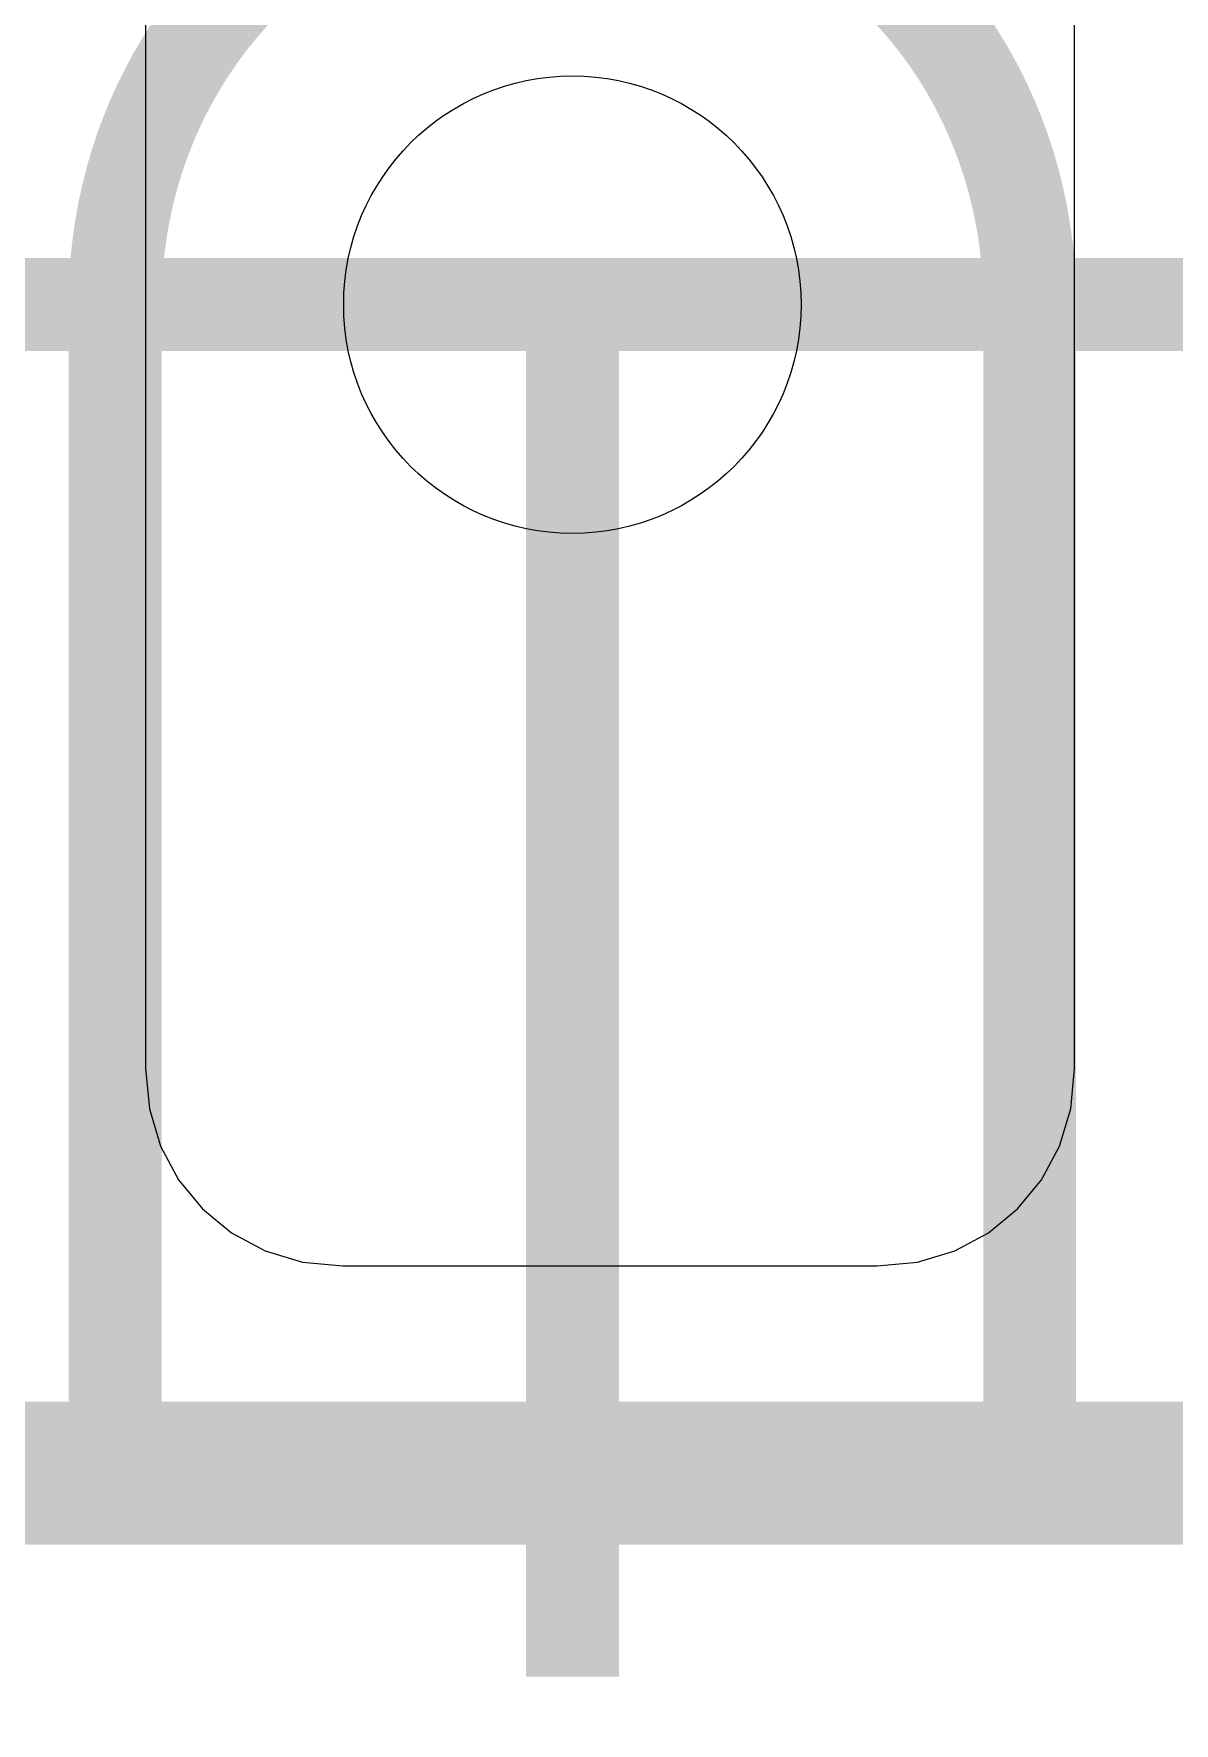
# Model space of a CAD drawing. Header units: inches. Extents: x 15 to 148, y 10 to 111.
# Drawn here: x 139.6217 to 139.8426, y 97.5885 to 97.9157 of the extents above; entities that cross this region are included whole.
import ezdxf

# ---------------------------------------------------------------- set-up
doc = ezdxf.new("R2010")
doc.units = ezdxf.units.IN
doc.header["$MEASUREMENT"] = 0
doc.layers.add('BLK_12AWG', color=7, linetype='Continuous')

# ---------------------------------------------------------------- blocks, each defined once
blk = doc.blocks.new('CEGHSD')
blk.add_lwpolyline([(135.3216, 99.712), (135.3216, 99.586), (135.32194, 99.58253), (135.32291, 99.57931), (135.32445, 99.57642), (135.32651, 99.57392), (135.32902, 99.57186), (135.33191, 99.57031), (135.33512, 99.56934), (135.3386, 99.569), (135.3386, 99.569), (135.3846, 99.569), (135.38807, 99.56934), (135.39129, 99.57031), (135.39418, 99.57186), (135.39668, 99.57392), (135.39874, 99.57642), (135.40029, 99.57931), (135.40126, 99.58253), (135.4016, 99.586), (135.4016, 99.712)])
at = {"const_width": 0.008}
for points in [[(135.31899, 99.65175), (135.31899, 99.65188), (135.31899, 99.65201), (135.31899, 99.65214), (135.31899, 99.65227), (135.319, 99.6524), (135.319, 99.65253), (135.319, 99.65265), (135.319, 99.65278), (135.31901, 99.65291), (135.31901, 99.65304), (135.31901, 99.65317), (135.31902, 99.6533), (135.31902, 99.65343), (135.31903, 99.65355), (135.31904, 99.65368), (135.31904, 99.65381), (135.31905, 99.65394), (135.31905, 99.65407), (135.31906, 99.65419), (135.31907, 99.65432), (135.31908, 99.65445), (135.31909, 99.65458), (135.31909, 99.6547), (135.3191, 99.65483), (135.31911, 99.65496), (135.31912, 99.65508), (135.31913, 99.65521), (135.31914, 99.65534), (135.31915, 99.65546), (135.31917, 99.65559), (135.31918, 99.65571), (135.31919, 99.65584), (135.3192, 99.65597), (135.31922, 99.65609), (135.31923, 99.65622), (135.31924, 99.65634), (135.31926, 99.65647), (135.31927, 99.65659), (135.31929, 99.65672), (135.3193, 99.65684), (135.31932, 99.65697), (135.31932, 99.65703), (135.31933, 99.65709), (135.31935, 99.65722), (135.31937, 99.65734), (135.31938, 99.65747), (135.3194, 99.65759), (135.31942, 99.65771), (135.31944, 99.65784), (135.31945, 99.65796), (135.31947, 99.65809), (135.31949, 99.65821), (135.31951, 99.65833), (135.31955, 99.65858), (135.31957, 99.6587), (135.31959, 99.65882), (135.31961, 99.65895), (135.31963, 99.65901), (135.31964, 99.65907), (135.31966, 99.65919), (135.31968, 99.65931), (135.31973, 99.65956), (135.31975, 99.65968), (135.31977, 99.6598), (135.3198, 99.65992), (135.31982, 99.66004), (135.31985, 99.66016), (135.31987, 99.66028), (135.3199, 99.6604), (135.31993, 99.66052), (135.31995, 99.66065), (135.31998, 99.66077), (135.32001, 99.66089), (135.32003, 99.66101), (135.32006, 99.66113), (135.32009, 99.66125), (135.32012, 99.66136), (135.32015, 99.66148), (135.32018, 99.6616), (135.32021, 99.66172), (135.32024, 99.66184), (135.32027, 99.66196), (135.3203, 99.66208), (135.32033, 99.6622), (135.32036, 99.66232), (135.32039, 99.66243), (135.32042, 99.66255), (135.32046, 99.66267), (135.32049, 99.66279), (135.32052, 99.6629), (135.32055, 99.66302), (135.32059, 99.66314), (135.32066, 99.66337), (135.32069, 99.66349), (135.32073, 99.66361), (135.32076, 99.66372), (135.3208, 99.66384), (135.32083, 99.66395), (135.32087, 99.66407), (135.32091, 99.66419), (135.32094, 99.6643), (135.32098, 99.66442), (135.32102, 99.66453), (135.32106, 99.66465), (135.3211, 99.66476), (135.32114, 99.66488), (135.32117, 99.66499), (135.32121, 99.66511), (135.32125, 99.66522), (135.32129, 99.66533), (135.32133, 99.66545), (135.32138, 99.66556), (135.32142, 99.66567), (135.32146, 99.66579), (135.3215, 99.6659), (135.32154, 99.66601), (135.32159, 99.66613), (135.32163, 99.66624), (135.32167, 99.66635), (135.32171, 99.66646), (135.32176, 99.66658), (135.3218, 99.66669), (135.32185, 99.6668), (135.32189, 99.66691), (135.32194, 99.66702), (135.32198, 99.66713), (135.32203, 99.66724), (135.32207, 99.66735), (135.32212, 99.66746), (135.32217, 99.66758), (135.32221, 99.66769), (135.32226, 99.6678), (135.32231, 99.66791), (135.32236, 99.66801), (135.32241, 99.66812), (135.32246, 99.66823), (135.3225, 99.66834), (135.32255, 99.66845), (135.3226, 99.66856), (135.32265, 99.66867), (135.3227, 99.66878), (135.32275, 99.66889), (135.3228, 99.66899), (135.32286, 99.6691), (135.32291, 99.66921), (135.32296, 99.66932), (135.32301, 99.66942), (135.32306, 99.66953), (135.32312, 99.66964), (135.32317, 99.66974), (135.32322, 99.66985), (135.32328, 99.66996), (135.32333, 99.67006), (135.32339, 99.67017), (135.32344, 99.67027), (135.3235, 99.67038), (135.32355, 99.67048), (135.32361, 99.67059), (135.32366, 99.67069), (135.32372, 99.6708), (135.32377, 99.6709), (135.32383, 99.67101), (135.32389, 99.67111), (135.32395, 99.67121), (135.324, 99.67132), (135.32406, 99.67142), (135.32412, 99.67152), (135.32418, 99.67163), (135.32424, 99.67173), (135.3243, 99.67183), (135.32436, 99.67194), (135.32448, 99.67214), (135.32454, 99.67224), (135.3246, 99.67234), (135.32466, 99.67244), (135.32472, 99.67254), (135.32478, 99.67265), (135.32484, 99.67275), (135.32491, 99.67285), (135.32497, 99.67295), (135.32503, 99.67305), (135.32509, 99.67315), (135.32516, 99.67325), (135.32522, 99.67335), (135.32528, 99.67345), (135.32535, 99.67354), (135.32541, 99.67364), (135.32548, 99.67374), (135.32561, 99.67394), (135.32574, 99.67413), (135.32587, 99.67433), (135.32594, 99.67443), (135.32601, 99.67452), (135.32607, 99.67462), (135.32614, 99.67471), (135.32621, 99.67481), (135.32628, 99.67491), (135.32642, 99.6751), (135.32655, 99.67529), (135.32662, 99.67538), (135.32669, 99.67548), (135.32676, 99.67557), (135.32684, 99.67567), (135.32691, 99.67576), (135.32698, 99.67585), (135.32705, 99.67595), (135.32712, 99.67604), (135.32719, 99.67613), (135.32726, 99.67623), (135.32734, 99.67632), (135.32741, 99.67641), (135.32748, 99.6765), (135.32756, 99.67659), (135.32763, 99.67669), (135.3277, 99.67678), (135.32778, 99.67687), (135.32785, 99.67696), (135.32793, 99.67705), (135.328, 99.67714), (135.32808, 99.67723), (135.32815, 99.67732), (135.32823, 99.67741), (135.3283, 99.6775), (135.32838, 99.67759), (135.32846, 99.67768), (135.32853, 99.67777), (135.32861, 99.67785), (135.32869, 99.67794), (135.32876, 99.67803), (135.32884, 99.67812), (135.32892, 99.67821), (135.329, 99.67829), (135.32908, 99.67838), (135.32916, 99.67847), (135.32924, 99.67855), (135.32932, 99.67864), (135.3294, 99.67873), (135.32948, 99.67881), (135.32956, 99.6789), (135.32964, 99.67898), (135.32972, 99.67907)], [(135.31899, 99.65175), (135.31899, 99.65188), (135.31899, 99.65201), (135.31899, 99.65214), (135.31899, 99.65227), (135.319, 99.6524), (135.319, 99.65253), (135.319, 99.65265), (135.319, 99.65278), (135.31901, 99.65291), (135.31901, 99.65304), (135.31901, 99.65317), (135.31902, 99.6533), (135.31902, 99.65343), (135.31903, 99.65355), (135.31904, 99.65368), (135.31904, 99.65381), (135.31905, 99.65394), (135.31905, 99.65407), (135.31906, 99.65419), (135.31907, 99.65432), (135.31908, 99.65445), (135.31909, 99.65458), (135.31909, 99.6547), (135.3191, 99.65483), (135.31911, 99.65496), (135.31912, 99.65508), (135.31913, 99.65521), (135.31914, 99.65534), (135.31915, 99.65546), (135.31917, 99.65559), (135.31918, 99.65571), (135.31919, 99.65584), (135.3192, 99.65597), (135.31922, 99.65609), (135.31923, 99.65622), (135.31924, 99.65634), (135.31926, 99.65647), (135.31927, 99.65659), (135.31929, 99.65672), (135.3193, 99.65684), (135.31932, 99.65697), (135.31932, 99.65703), (135.31933, 99.65709), (135.31935, 99.65722), (135.31937, 99.65734), (135.31938, 99.65747), (135.3194, 99.65759), (135.31942, 99.65771), (135.31944, 99.65784), (135.31945, 99.65796), (135.31947, 99.65809), (135.31949, 99.65821), (135.31951, 99.65833), (135.31955, 99.65858), (135.31957, 99.6587), (135.31959, 99.65882), (135.31961, 99.65895), (135.31963, 99.65901), (135.31964, 99.65907), (135.31966, 99.65919), (135.31968, 99.65931), (135.31973, 99.65956), (135.31975, 99.65968), (135.31977, 99.6598), (135.3198, 99.65992), (135.31982, 99.66004), (135.31985, 99.66016), (135.31987, 99.66028), (135.3199, 99.6604), (135.31993, 99.66052), (135.31995, 99.66065), (135.31998, 99.66077), (135.32001, 99.66089), (135.32003, 99.66101), (135.32006, 99.66113), (135.32009, 99.66125), (135.32012, 99.66136), (135.32015, 99.66148), (135.32018, 99.6616), (135.32021, 99.66172), (135.32024, 99.66184), (135.32027, 99.66196), (135.3203, 99.66208), (135.32033, 99.6622), (135.32036, 99.66232), (135.32039, 99.66243), (135.32042, 99.66255), (135.32046, 99.66267), (135.32049, 99.66279), (135.32052, 99.6629), (135.32055, 99.66302), (135.32059, 99.66314), (135.32066, 99.66337), (135.32069, 99.66349), (135.32073, 99.66361), (135.32076, 99.66372), (135.3208, 99.66384), (135.32083, 99.66395), (135.32087, 99.66407), (135.32091, 99.66419), (135.32094, 99.6643), (135.32098, 99.66442), (135.32102, 99.66453), (135.32106, 99.66465), (135.3211, 99.66476), (135.32114, 99.66488), (135.32117, 99.66499), (135.32121, 99.66511), (135.32125, 99.66522), (135.32129, 99.66533), (135.32133, 99.66545), (135.32138, 99.66556), (135.32142, 99.66567), (135.32146, 99.66579), (135.3215, 99.6659), (135.32154, 99.66601), (135.32159, 99.66613), (135.32163, 99.66624), (135.32167, 99.66635), (135.32171, 99.66646), (135.32176, 99.66658), (135.3218, 99.66669), (135.32185, 99.6668), (135.32189, 99.66691), (135.32194, 99.66702), (135.32198, 99.66713), (135.32203, 99.66724), (135.32207, 99.66735), (135.32212, 99.66746), (135.32217, 99.66758), (135.32221, 99.66769), (135.32226, 99.6678), (135.32231, 99.66791), (135.32236, 99.66801), (135.32241, 99.66812), (135.32246, 99.66823), (135.3225, 99.66834), (135.32255, 99.66845), (135.3226, 99.66856), (135.32265, 99.66867), (135.3227, 99.66878), (135.32275, 99.66889), (135.3228, 99.66899), (135.32286, 99.6691), (135.32291, 99.66921), (135.32296, 99.66932), (135.32301, 99.66942), (135.32306, 99.66953), (135.32312, 99.66964), (135.32317, 99.66974), (135.32322, 99.66985), (135.32328, 99.66996), (135.32333, 99.67006), (135.32339, 99.67017), (135.32344, 99.67027), (135.3235, 99.67038), (135.32355, 99.67048), (135.32361, 99.67059), (135.32366, 99.67069), (135.32372, 99.6708), (135.32377, 99.6709), (135.32383, 99.67101), (135.32389, 99.67111), (135.32395, 99.67121), (135.324, 99.67132), (135.32406, 99.67142), (135.32412, 99.67152), (135.32418, 99.67163), (135.32424, 99.67173), (135.3243, 99.67183), (135.32436, 99.67194), (135.32448, 99.67214), (135.32454, 99.67224), (135.3246, 99.67234), (135.32466, 99.67244), (135.32472, 99.67254), (135.32478, 99.67265), (135.32484, 99.67275), (135.32491, 99.67285), (135.32497, 99.67295), (135.32503, 99.67305), (135.32509, 99.67315), (135.32516, 99.67325), (135.32522, 99.67335), (135.32528, 99.67345), (135.32535, 99.67354), (135.32541, 99.67364), (135.32548, 99.67374), (135.32561, 99.67394), (135.32574, 99.67413), (135.32587, 99.67433), (135.32594, 99.67443), (135.32601, 99.67452), (135.32607, 99.67462), (135.32614, 99.67471), (135.32621, 99.67481), (135.32628, 99.67491), (135.32642, 99.6751), (135.32655, 99.67529), (135.32662, 99.67538), (135.32669, 99.67548), (135.32676, 99.67557), (135.32684, 99.67567), (135.32691, 99.67576), (135.32698, 99.67585), (135.32705, 99.67595), (135.32712, 99.67604), (135.32719, 99.67613), (135.32726, 99.67623), (135.32734, 99.67632), (135.32741, 99.67641), (135.32748, 99.6765), (135.32756, 99.67659), (135.32763, 99.67669), (135.3277, 99.67678), (135.32778, 99.67687), (135.32785, 99.67696), (135.32793, 99.67705), (135.328, 99.67714), (135.32808, 99.67723), (135.32815, 99.67732), (135.32823, 99.67741), (135.3283, 99.6775), (135.32838, 99.67759), (135.32846, 99.67768), (135.32853, 99.67777), (135.32861, 99.67785), (135.32869, 99.67794), (135.32876, 99.67803), (135.32884, 99.67812), (135.32892, 99.67821), (135.329, 99.67829), (135.32908, 99.67838), (135.32916, 99.67847), (135.32924, 99.67855), (135.32932, 99.67864), (135.3294, 99.67873), (135.32948, 99.67881), (135.32956, 99.6789), (135.32964, 99.67898), (135.32972, 99.67907)], [(135.31899, 99.65175), (135.31899, 99.65188), (135.31899, 99.65201), (135.31899, 99.65214), (135.31899, 99.65227), (135.319, 99.6524), (135.319, 99.65253), (135.319, 99.65265), (135.319, 99.65278), (135.31901, 99.65291), (135.31901, 99.65304), (135.31901, 99.65317), (135.31902, 99.6533), (135.31902, 99.65343), (135.31903, 99.65355), (135.31904, 99.65368), (135.31904, 99.65381), (135.31905, 99.65394), (135.31905, 99.65407), (135.31906, 99.65419), (135.31907, 99.65432), (135.31908, 99.65445), (135.31909, 99.65458), (135.31909, 99.6547), (135.3191, 99.65483), (135.31911, 99.65496), (135.31912, 99.65508), (135.31913, 99.65521), (135.31914, 99.65534), (135.31915, 99.65546), (135.31917, 99.65559), (135.31918, 99.65571), (135.31919, 99.65584), (135.3192, 99.65597), (135.31922, 99.65609), (135.31923, 99.65622), (135.31924, 99.65634), (135.31926, 99.65647), (135.31927, 99.65659), (135.31929, 99.65672), (135.3193, 99.65684), (135.31932, 99.65697), (135.31932, 99.65703), (135.31933, 99.65709), (135.31935, 99.65722), (135.31937, 99.65734), (135.31938, 99.65747), (135.3194, 99.65759), (135.31942, 99.65771), (135.31944, 99.65784), (135.31945, 99.65796), (135.31947, 99.65809), (135.31949, 99.65821), (135.31951, 99.65833), (135.31955, 99.65858), (135.31957, 99.6587), (135.31959, 99.65882), (135.31961, 99.65895), (135.31963, 99.65901), (135.31964, 99.65907), (135.31966, 99.65919), (135.31968, 99.65931), (135.31973, 99.65956), (135.31975, 99.65968), (135.31977, 99.6598), (135.3198, 99.65992), (135.31982, 99.66004), (135.31985, 99.66016), (135.31987, 99.66028), (135.3199, 99.6604), (135.31993, 99.66052), (135.31995, 99.66065), (135.31998, 99.66077), (135.32001, 99.66089), (135.32003, 99.66101), (135.32006, 99.66113), (135.32009, 99.66125), (135.32012, 99.66136), (135.32015, 99.66148), (135.32018, 99.6616), (135.32021, 99.66172), (135.32024, 99.66184), (135.32027, 99.66196), (135.3203, 99.66208), (135.32033, 99.6622), (135.32036, 99.66232), (135.32039, 99.66243), (135.32042, 99.66255), (135.32046, 99.66267), (135.32049, 99.66279), (135.32052, 99.6629), (135.32055, 99.66302), (135.32059, 99.66314), (135.32066, 99.66337), (135.32069, 99.66349), (135.32073, 99.66361), (135.32076, 99.66372), (135.3208, 99.66384), (135.32083, 99.66395), (135.32087, 99.66407), (135.32091, 99.66419), (135.32094, 99.6643), (135.32098, 99.66442), (135.32102, 99.66453), (135.32106, 99.66465), (135.3211, 99.66476), (135.32114, 99.66488), (135.32117, 99.66499), (135.32121, 99.66511), (135.32125, 99.66522), (135.32129, 99.66533), (135.32133, 99.66545), (135.32138, 99.66556), (135.32142, 99.66567), (135.32146, 99.66579), (135.3215, 99.6659), (135.32154, 99.66601), (135.32159, 99.66613), (135.32163, 99.66624), (135.32167, 99.66635), (135.32171, 99.66646), (135.32176, 99.66658), (135.3218, 99.66669), (135.32185, 99.6668), (135.32189, 99.66691), (135.32194, 99.66702), (135.32198, 99.66713), (135.32203, 99.66724), (135.32207, 99.66735), (135.32212, 99.66746), (135.32217, 99.66758), (135.32221, 99.66769), (135.32226, 99.6678), (135.32231, 99.66791), (135.32236, 99.66801), (135.32241, 99.66812), (135.32246, 99.66823), (135.3225, 99.66834), (135.32255, 99.66845), (135.3226, 99.66856), (135.32265, 99.66867), (135.3227, 99.66878), (135.32275, 99.66889), (135.3228, 99.66899), (135.32286, 99.6691), (135.32291, 99.66921), (135.32296, 99.66932), (135.32301, 99.66942), (135.32306, 99.66953), (135.32312, 99.66964), (135.32317, 99.66974), (135.32322, 99.66985), (135.32328, 99.66996), (135.32333, 99.67006), (135.32339, 99.67017), (135.32344, 99.67027), (135.3235, 99.67038), (135.32355, 99.67048), (135.32361, 99.67059), (135.32366, 99.67069), (135.32372, 99.6708), (135.32377, 99.6709), (135.32383, 99.67101), (135.32389, 99.67111), (135.32395, 99.67121), (135.324, 99.67132), (135.32406, 99.67142), (135.32412, 99.67152), (135.32418, 99.67163), (135.32424, 99.67173), (135.3243, 99.67183), (135.32436, 99.67194), (135.32448, 99.67214), (135.32454, 99.67224), (135.3246, 99.67234), (135.32466, 99.67244), (135.32472, 99.67254), (135.32478, 99.67265), (135.32484, 99.67275), (135.32491, 99.67285), (135.32497, 99.67295), (135.32503, 99.67305), (135.32509, 99.67315), (135.32516, 99.67325), (135.32522, 99.67335), (135.32528, 99.67345), (135.32535, 99.67354), (135.32541, 99.67364), (135.32548, 99.67374), (135.32561, 99.67394), (135.32574, 99.67413), (135.32587, 99.67433), (135.32594, 99.67443), (135.32601, 99.67452), (135.32607, 99.67462), (135.32614, 99.67471), (135.32621, 99.67481), (135.32628, 99.67491), (135.32642, 99.6751), (135.32655, 99.67529), (135.32662, 99.67538), (135.32669, 99.67548), (135.32676, 99.67557), (135.32684, 99.67567), (135.32691, 99.67576), (135.32698, 99.67585), (135.32705, 99.67595), (135.32712, 99.67604), (135.32719, 99.67613), (135.32726, 99.67623), (135.32734, 99.67632), (135.32741, 99.67641), (135.32748, 99.6765), (135.32756, 99.67659), (135.32763, 99.67669), (135.3277, 99.67678), (135.32778, 99.67687), (135.32785, 99.67696), (135.32793, 99.67705), (135.328, 99.67714), (135.32808, 99.67723), (135.32815, 99.67732), (135.32823, 99.67741), (135.3283, 99.6775), (135.32838, 99.67759), (135.32846, 99.67768), (135.32853, 99.67777), (135.32861, 99.67785), (135.32869, 99.67794), (135.32876, 99.67803), (135.32884, 99.67812), (135.32892, 99.67821), (135.329, 99.67829), (135.32908, 99.67838), (135.32916, 99.67847), (135.32924, 99.67855), (135.32932, 99.67864), (135.3294, 99.67873), (135.32948, 99.67881), (135.32956, 99.6789), (135.32964, 99.67898), (135.32972, 99.67907)], [(135.39773, 99.65175), (135.39773, 99.65188), (135.39773, 99.65201), (135.39773, 99.65214), (135.39773, 99.65227), (135.39773, 99.6524), (135.39772, 99.65253), (135.39772, 99.65265), (135.39772, 99.65278), (135.39772, 99.65291), (135.39771, 99.65304), (135.39771, 99.65317), (135.3977, 99.6533), (135.3977, 99.65343), (135.39769, 99.65355), (135.39769, 99.65368), (135.39768, 99.65381), (135.39768, 99.65394), (135.39767, 99.65407), (135.39766, 99.65419), (135.39765, 99.65432), (135.39765, 99.65445), (135.39764, 99.65458), (135.39763, 99.6547), (135.39762, 99.65483), (135.39761, 99.65496), (135.3976, 99.65508), (135.39759, 99.65521), (135.39758, 99.65534), (135.39757, 99.65546), (135.39756, 99.65559), (135.39754, 99.65571), (135.39753, 99.65584), (135.39752, 99.65597), (135.39751, 99.65609), (135.39749, 99.65622), (135.39748, 99.65634), (135.39747, 99.65647), (135.39745, 99.65659), (135.39744, 99.65672), (135.39742, 99.65684), (135.39741, 99.65697), (135.3974, 99.65703), (135.39739, 99.65709), (135.39737, 99.65722), (135.39736, 99.65734), (135.39734, 99.65747), (135.39732, 99.65759), (135.39731, 99.65771), (135.39729, 99.65784), (135.39727, 99.65796), (135.39725, 99.65809), (135.39723, 99.65821), (135.39721, 99.65833), (135.39717, 99.65858), (135.39715, 99.6587), (135.39713, 99.65882), (135.39711, 99.65895), (135.3971, 99.65901), (135.39709, 99.65907), (135.39706, 99.65919), (135.39704, 99.65931), (135.397, 99.65956), (135.39697, 99.65968), (135.39695, 99.6598), (135.39692, 99.65992), (135.3969, 99.66004), (135.39687, 99.66016), (135.39685, 99.66028), (135.39682, 99.6604), (135.3968, 99.66052), (135.39677, 99.66065), (135.39674, 99.66077), (135.39672, 99.66089), (135.39669, 99.66101), (135.39666, 99.66113), (135.39663, 99.66125), (135.3966, 99.66136), (135.39658, 99.66148), (135.39655, 99.6616), (135.39652, 99.66172), (135.39649, 99.66184), (135.39646, 99.66196), (135.39643, 99.66208), (135.39639, 99.6622), (135.39636, 99.66232), (135.39633, 99.66243), (135.3963, 99.66255), (135.39627, 99.66267), (135.39623, 99.66279), (135.3962, 99.6629), (135.39617, 99.66302), (135.39613, 99.66314), (135.39607, 99.66337), (135.39603, 99.66349), (135.396, 99.66361), (135.39596, 99.66372), (135.39592, 99.66384), (135.39589, 99.66395), (135.39585, 99.66407), (135.39582, 99.66419), (135.39578, 99.6643), (135.39574, 99.66442), (135.3957, 99.66453), (135.39566, 99.66465), (135.39563, 99.66476), (135.39559, 99.66488), (135.39555, 99.66499), (135.39551, 99.66511), (135.39547, 99.66522), (135.39543, 99.66533), (135.39539, 99.66545), (135.39535, 99.66556), (135.39531, 99.66567), (135.39526, 99.66579), (135.39522, 99.6659), (135.39518, 99.66601), (135.39514, 99.66613), (135.39509, 99.66624), (135.39505, 99.66635), (135.39501, 99.66646), (135.39496, 99.66658), (135.39492, 99.66669), (135.39488, 99.6668), (135.39483, 99.66691), (135.39479, 99.66702), (135.39474, 99.66713), (135.39469, 99.66724), (135.39465, 99.66735), (135.3946, 99.66746), (135.39455, 99.66758), (135.39451, 99.66769), (135.39446, 99.6678), (135.39441, 99.66791), (135.39436, 99.66801), (135.39432, 99.66812), (135.39427, 99.66823), (135.39422, 99.66834), (135.39417, 99.66845), (135.39412, 99.66856), (135.39407, 99.66867), (135.39402, 99.66878), (135.39397, 99.66889), (135.39392, 99.66899), (135.39387, 99.6691), (135.39381, 99.66921), (135.39376, 99.66932), (135.39371, 99.66942), (135.39366, 99.66953), (135.39361, 99.66964), (135.39355, 99.66974), (135.3935, 99.66985), (135.39345, 99.66996), (135.39339, 99.67006), (135.39334, 99.67017), (135.39328, 99.67027), (135.39323, 99.67038), (135.39317, 99.67048), (135.39312, 99.67059), (135.39306, 99.67069), (135.393, 99.6708), (135.39295, 99.6709), (135.39289, 99.67101), (135.39283, 99.67111), (135.39278, 99.67121), (135.39272, 99.67132), (135.39266, 99.67142), (135.3926, 99.67152), (135.39254, 99.67163), (135.39248, 99.67173), (135.39243, 99.67183), (135.39237, 99.67194), (135.39225, 99.67214), (135.39219, 99.67224), (135.39213, 99.67234), (135.39206, 99.67244), (135.392, 99.67254), (135.39194, 99.67265), (135.39188, 99.67275), (135.39182, 99.67285), (135.39175, 99.67295), (135.39169, 99.67305), (135.39163, 99.67315), (135.39157, 99.67325), (135.3915, 99.67335), (135.39144, 99.67345), (135.39137, 99.67354), (135.39131, 99.67364), (135.39124, 99.67374), (135.39111, 99.67394), (135.39098, 99.67413), (135.39085, 99.67433), (135.39078, 99.67443), (135.39072, 99.67452), (135.39065, 99.67462), (135.39058, 99.67471), (135.39051, 99.67481), (135.39044, 99.67491), (135.39031, 99.6751), (135.39017, 99.67529), (135.3901, 99.67538), (135.39003, 99.67548), (135.38996, 99.67557), (135.38989, 99.67567), (135.38982, 99.67576), (135.38975, 99.67585), (135.38967, 99.67595), (135.3896, 99.67604), (135.38953, 99.67613), (135.38946, 99.67623), (135.38939, 99.67632), (135.38931, 99.67641), (135.38924, 99.6765), (135.38917, 99.67659), (135.38909, 99.67669), (135.38902, 99.67678), (135.38895, 99.67687), (135.38887, 99.67696), (135.3888, 99.67705), (135.38872, 99.67714), (135.38865, 99.67723), (135.38857, 99.67732), (135.3885, 99.67741), (135.38842, 99.6775), (135.38834, 99.67759), (135.38827, 99.67768), (135.38819, 99.67777), (135.38811, 99.67785), (135.38804, 99.67794), (135.38796, 99.67803), (135.38788, 99.67812), (135.3878, 99.67821), (135.38772, 99.67829), (135.38764, 99.67838), (135.38757, 99.67847), (135.38749, 99.67855), (135.38741, 99.67864), (135.38733, 99.67873), (135.38725, 99.67881), (135.38717, 99.6789), (135.38709, 99.67898), (135.38701, 99.67907)], [(135.39773, 99.65175), (135.39773, 99.65188), (135.39773, 99.65201), (135.39773, 99.65214), (135.39773, 99.65227), (135.39773, 99.6524), (135.39772, 99.65253), (135.39772, 99.65265), (135.39772, 99.65278), (135.39772, 99.65291), (135.39771, 99.65304), (135.39771, 99.65317), (135.3977, 99.6533), (135.3977, 99.65343), (135.39769, 99.65355), (135.39769, 99.65368), (135.39768, 99.65381), (135.39768, 99.65394), (135.39767, 99.65407), (135.39766, 99.65419), (135.39765, 99.65432), (135.39765, 99.65445), (135.39764, 99.65458), (135.39763, 99.6547), (135.39762, 99.65483), (135.39761, 99.65496), (135.3976, 99.65508), (135.39759, 99.65521), (135.39758, 99.65534), (135.39757, 99.65546), (135.39756, 99.65559), (135.39754, 99.65571), (135.39753, 99.65584), (135.39752, 99.65597), (135.39751, 99.65609), (135.39749, 99.65622), (135.39748, 99.65634), (135.39747, 99.65647), (135.39745, 99.65659), (135.39744, 99.65672), (135.39742, 99.65684), (135.39741, 99.65697), (135.3974, 99.65703), (135.39739, 99.65709), (135.39737, 99.65722), (135.39736, 99.65734), (135.39734, 99.65747), (135.39732, 99.65759), (135.39731, 99.65771), (135.39729, 99.65784), (135.39727, 99.65796), (135.39725, 99.65809), (135.39723, 99.65821), (135.39721, 99.65833), (135.39717, 99.65858), (135.39715, 99.6587), (135.39713, 99.65882), (135.39711, 99.65895), (135.3971, 99.65901), (135.39709, 99.65907), (135.39706, 99.65919), (135.39704, 99.65931), (135.397, 99.65956), (135.39697, 99.65968), (135.39695, 99.6598), (135.39692, 99.65992), (135.3969, 99.66004), (135.39687, 99.66016), (135.39685, 99.66028), (135.39682, 99.6604), (135.3968, 99.66052), (135.39677, 99.66065), (135.39674, 99.66077), (135.39672, 99.66089), (135.39669, 99.66101), (135.39666, 99.66113), (135.39663, 99.66125), (135.3966, 99.66136), (135.39658, 99.66148), (135.39655, 99.6616), (135.39652, 99.66172), (135.39649, 99.66184), (135.39646, 99.66196), (135.39643, 99.66208), (135.39639, 99.6622), (135.39636, 99.66232), (135.39633, 99.66243), (135.3963, 99.66255), (135.39627, 99.66267), (135.39623, 99.66279), (135.3962, 99.6629), (135.39617, 99.66302), (135.39613, 99.66314), (135.39607, 99.66337), (135.39603, 99.66349), (135.396, 99.66361), (135.39596, 99.66372), (135.39592, 99.66384), (135.39589, 99.66395), (135.39585, 99.66407), (135.39582, 99.66419), (135.39578, 99.6643), (135.39574, 99.66442), (135.3957, 99.66453), (135.39566, 99.66465), (135.39563, 99.66476), (135.39559, 99.66488), (135.39555, 99.66499), (135.39551, 99.66511), (135.39547, 99.66522), (135.39543, 99.66533), (135.39539, 99.66545), (135.39535, 99.66556), (135.39531, 99.66567), (135.39526, 99.66579), (135.39522, 99.6659), (135.39518, 99.66601), (135.39514, 99.66613), (135.39509, 99.66624), (135.39505, 99.66635), (135.39501, 99.66646), (135.39496, 99.66658), (135.39492, 99.66669), (135.39488, 99.6668), (135.39483, 99.66691), (135.39479, 99.66702), (135.39474, 99.66713), (135.39469, 99.66724), (135.39465, 99.66735), (135.3946, 99.66746), (135.39455, 99.66758), (135.39451, 99.66769), (135.39446, 99.6678), (135.39441, 99.66791), (135.39436, 99.66801), (135.39432, 99.66812), (135.39427, 99.66823), (135.39422, 99.66834), (135.39417, 99.66845), (135.39412, 99.66856), (135.39407, 99.66867), (135.39402, 99.66878), (135.39397, 99.66889), (135.39392, 99.66899), (135.39387, 99.6691), (135.39381, 99.66921), (135.39376, 99.66932), (135.39371, 99.66942), (135.39366, 99.66953), (135.39361, 99.66964), (135.39355, 99.66974), (135.3935, 99.66985), (135.39345, 99.66996), (135.39339, 99.67006), (135.39334, 99.67017), (135.39328, 99.67027), (135.39323, 99.67038), (135.39317, 99.67048), (135.39312, 99.67059), (135.39306, 99.67069), (135.393, 99.6708), (135.39295, 99.6709), (135.39289, 99.67101), (135.39283, 99.67111), (135.39278, 99.67121), (135.39272, 99.67132), (135.39266, 99.67142), (135.3926, 99.67152), (135.39254, 99.67163), (135.39248, 99.67173), (135.39243, 99.67183), (135.39237, 99.67194), (135.39225, 99.67214), (135.39219, 99.67224), (135.39213, 99.67234), (135.39206, 99.67244), (135.392, 99.67254), (135.39194, 99.67265), (135.39188, 99.67275), (135.39182, 99.67285), (135.39175, 99.67295), (135.39169, 99.67305), (135.39163, 99.67315), (135.39157, 99.67325), (135.3915, 99.67335), (135.39144, 99.67345), (135.39137, 99.67354), (135.39131, 99.67364), (135.39124, 99.67374), (135.39111, 99.67394), (135.39098, 99.67413), (135.39085, 99.67433), (135.39078, 99.67443), (135.39072, 99.67452), (135.39065, 99.67462), (135.39058, 99.67471), (135.39051, 99.67481), (135.39044, 99.67491), (135.39031, 99.6751), (135.39017, 99.67529), (135.3901, 99.67538), (135.39003, 99.67548), (135.38996, 99.67557), (135.38989, 99.67567), (135.38982, 99.67576), (135.38975, 99.67585), (135.38967, 99.67595), (135.3896, 99.67604), (135.38953, 99.67613), (135.38946, 99.67623), (135.38939, 99.67632), (135.38931, 99.67641), (135.38924, 99.6765), (135.38917, 99.67659), (135.38909, 99.67669), (135.38902, 99.67678), (135.38895, 99.67687), (135.38887, 99.67696), (135.3888, 99.67705), (135.38872, 99.67714), (135.38865, 99.67723), (135.38857, 99.67732), (135.3885, 99.67741), (135.38842, 99.6775), (135.38834, 99.67759), (135.38827, 99.67768), (135.38819, 99.67777), (135.38811, 99.67785), (135.38804, 99.67794), (135.38796, 99.67803), (135.38788, 99.67812), (135.3878, 99.67821), (135.38772, 99.67829), (135.38764, 99.67838), (135.38757, 99.67847), (135.38749, 99.67855), (135.38741, 99.67864), (135.38733, 99.67873), (135.38725, 99.67881), (135.38717, 99.6789), (135.38709, 99.67898), (135.38701, 99.67907)], [(135.39773, 99.65175), (135.39773, 99.65188), (135.39773, 99.65201), (135.39773, 99.65214), (135.39773, 99.65227), (135.39773, 99.6524), (135.39772, 99.65253), (135.39772, 99.65265), (135.39772, 99.65278), (135.39772, 99.65291), (135.39771, 99.65304), (135.39771, 99.65317), (135.3977, 99.6533), (135.3977, 99.65343), (135.39769, 99.65355), (135.39769, 99.65368), (135.39768, 99.65381), (135.39768, 99.65394), (135.39767, 99.65407), (135.39766, 99.65419), (135.39765, 99.65432), (135.39765, 99.65445), (135.39764, 99.65458), (135.39763, 99.6547), (135.39762, 99.65483), (135.39761, 99.65496), (135.3976, 99.65508), (135.39759, 99.65521), (135.39758, 99.65534), (135.39757, 99.65546), (135.39756, 99.65559), (135.39754, 99.65571), (135.39753, 99.65584), (135.39752, 99.65597), (135.39751, 99.65609), (135.39749, 99.65622), (135.39748, 99.65634), (135.39747, 99.65647), (135.39745, 99.65659), (135.39744, 99.65672), (135.39742, 99.65684), (135.39741, 99.65697), (135.3974, 99.65703), (135.39739, 99.65709), (135.39737, 99.65722), (135.39736, 99.65734), (135.39734, 99.65747), (135.39732, 99.65759), (135.39731, 99.65771), (135.39729, 99.65784), (135.39727, 99.65796), (135.39725, 99.65809), (135.39723, 99.65821), (135.39721, 99.65833), (135.39717, 99.65858), (135.39715, 99.6587), (135.39713, 99.65882), (135.39711, 99.65895), (135.3971, 99.65901), (135.39709, 99.65907), (135.39706, 99.65919), (135.39704, 99.65931), (135.397, 99.65956), (135.39697, 99.65968), (135.39695, 99.6598), (135.39692, 99.65992), (135.3969, 99.66004), (135.39687, 99.66016), (135.39685, 99.66028), (135.39682, 99.6604), (135.3968, 99.66052), (135.39677, 99.66065), (135.39674, 99.66077), (135.39672, 99.66089), (135.39669, 99.66101), (135.39666, 99.66113), (135.39663, 99.66125), (135.3966, 99.66136), (135.39658, 99.66148), (135.39655, 99.6616), (135.39652, 99.66172), (135.39649, 99.66184), (135.39646, 99.66196), (135.39643, 99.66208), (135.39639, 99.6622), (135.39636, 99.66232), (135.39633, 99.66243), (135.3963, 99.66255), (135.39627, 99.66267), (135.39623, 99.66279), (135.3962, 99.6629), (135.39617, 99.66302), (135.39613, 99.66314), (135.39607, 99.66337), (135.39603, 99.66349), (135.396, 99.66361), (135.39596, 99.66372), (135.39592, 99.66384), (135.39589, 99.66395), (135.39585, 99.66407), (135.39582, 99.66419), (135.39578, 99.6643), (135.39574, 99.66442), (135.3957, 99.66453), (135.39566, 99.66465), (135.39563, 99.66476), (135.39559, 99.66488), (135.39555, 99.66499), (135.39551, 99.66511), (135.39547, 99.66522), (135.39543, 99.66533), (135.39539, 99.66545), (135.39535, 99.66556), (135.39531, 99.66567), (135.39526, 99.66579), (135.39522, 99.6659), (135.39518, 99.66601), (135.39514, 99.66613), (135.39509, 99.66624), (135.39505, 99.66635), (135.39501, 99.66646), (135.39496, 99.66658), (135.39492, 99.66669), (135.39488, 99.6668), (135.39483, 99.66691), (135.39479, 99.66702), (135.39474, 99.66713), (135.39469, 99.66724), (135.39465, 99.66735), (135.3946, 99.66746), (135.39455, 99.66758), (135.39451, 99.66769), (135.39446, 99.6678), (135.39441, 99.66791), (135.39436, 99.66801), (135.39432, 99.66812), (135.39427, 99.66823), (135.39422, 99.66834), (135.39417, 99.66845), (135.39412, 99.66856), (135.39407, 99.66867), (135.39402, 99.66878), (135.39397, 99.66889), (135.39392, 99.66899), (135.39387, 99.6691), (135.39381, 99.66921), (135.39376, 99.66932), (135.39371, 99.66942), (135.39366, 99.66953), (135.39361, 99.66964), (135.39355, 99.66974), (135.3935, 99.66985), (135.39345, 99.66996), (135.39339, 99.67006), (135.39334, 99.67017), (135.39328, 99.67027), (135.39323, 99.67038), (135.39317, 99.67048), (135.39312, 99.67059), (135.39306, 99.67069), (135.393, 99.6708), (135.39295, 99.6709), (135.39289, 99.67101), (135.39283, 99.67111), (135.39278, 99.67121), (135.39272, 99.67132), (135.39266, 99.67142), (135.3926, 99.67152), (135.39254, 99.67163), (135.39248, 99.67173), (135.39243, 99.67183), (135.39237, 99.67194), (135.39225, 99.67214), (135.39219, 99.67224), (135.39213, 99.67234), (135.39206, 99.67244), (135.392, 99.67254), (135.39194, 99.67265), (135.39188, 99.67275), (135.39182, 99.67285), (135.39175, 99.67295), (135.39169, 99.67305), (135.39163, 99.67315), (135.39157, 99.67325), (135.3915, 99.67335), (135.39144, 99.67345), (135.39137, 99.67354), (135.39131, 99.67364), (135.39124, 99.67374), (135.39111, 99.67394), (135.39098, 99.67413), (135.39085, 99.67433), (135.39078, 99.67443), (135.39072, 99.67452), (135.39065, 99.67462), (135.39058, 99.67471), (135.39051, 99.67481), (135.39044, 99.67491), (135.39031, 99.6751), (135.39017, 99.67529), (135.3901, 99.67538), (135.39003, 99.67548), (135.38996, 99.67557), (135.38989, 99.67567), (135.38982, 99.67576), (135.38975, 99.67585), (135.38967, 99.67595), (135.3896, 99.67604), (135.38953, 99.67613), (135.38946, 99.67623), (135.38939, 99.67632), (135.38931, 99.67641), (135.38924, 99.6765), (135.38917, 99.67659), (135.38909, 99.67669), (135.38902, 99.67678), (135.38895, 99.67687), (135.38887, 99.67696), (135.3888, 99.67705), (135.38872, 99.67714), (135.38865, 99.67723), (135.38857, 99.67732), (135.3885, 99.67741), (135.38842, 99.6775), (135.38834, 99.67759), (135.38827, 99.67768), (135.38819, 99.67777), (135.38811, 99.67785), (135.38804, 99.67794), (135.38796, 99.67803), (135.38788, 99.67812), (135.3878, 99.67821), (135.38772, 99.67829), (135.38764, 99.67838), (135.38757, 99.67847), (135.38749, 99.67855), (135.38741, 99.67864), (135.38733, 99.67873), (135.38725, 99.67881), (135.38717, 99.6789), (135.38709, 99.67898), (135.38701, 99.67907)], [(135.25836, 99.65175), (135.35679, 99.65175)], [(135.25836, 99.65175), (135.35679, 99.65175)], [(135.25836, 99.65175), (135.35679, 99.65175)], [(135.35836, 99.65175), (135.25994, 99.65175)], [(135.35836, 99.65175), (135.25994, 99.65175)], [(135.35836, 99.65175), (135.25994, 99.65175)], [(135.31899, 99.55332), (135.31899, 99.65175)], [(135.31899, 99.55332), (135.31899, 99.65175)], [(135.31899, 99.55332), (135.31899, 99.65175)], [(135.35994, 99.65175), (135.34025, 99.65175)], [(135.35994, 99.65175), (135.34025, 99.65175)], [(135.35994, 99.65175), (135.34025, 99.65175)], [(135.35679, 99.65175), (135.37647, 99.65175)], [(135.35679, 99.65175), (135.37647, 99.65175)], [(135.35679, 99.65175), (135.37647, 99.65175)], [(135.35836, 99.65175), (135.45679, 99.65175)], [(135.35836, 99.65175), (135.35836, 99.55332)], [(135.35836, 99.65175), (135.45679, 99.65175)], [(135.35836, 99.65175), (135.35836, 99.55332)], [(135.35836, 99.65175), (135.45679, 99.65175)], [(135.35836, 99.65175), (135.35836, 99.55332)], [(135.45836, 99.65175), (135.35994, 99.65175)], [(135.45836, 99.65175), (135.35994, 99.65175)], [(135.45836, 99.65175), (135.35994, 99.65175)], [(135.39773, 99.65175), (135.39773, 99.55332)], [(135.39773, 99.65175), (135.39773, 99.55332)], [(135.39773, 99.65175), (135.39773, 99.55332)], [(135.31899, 99.55332), (135.29773, 99.55332)], [(135.31899, 99.55332), (135.29773, 99.55332)], [(135.31899, 99.55332), (135.29773, 99.55332)], [(135.39773, 99.55332), (135.31899, 99.55332)], [(135.39773, 99.55332), (135.31899, 99.55332)], [(135.39773, 99.55332), (135.31899, 99.55332)], [(135.35836, 99.55332), (135.35836, 99.53364)], [(135.35836, 99.55332), (135.35836, 99.53364)], [(135.35836, 99.55332), (135.35836, 99.53364)], [(135.41899, 99.55332), (135.39773, 99.55332)], [(135.41899, 99.55332), (135.39773, 99.55332)], [(135.41899, 99.55332), (135.39773, 99.55332)], [(134.2616, 99.549), (136.3616, 99.549)], [(134.2616, 99.549), (136.3616, 99.549)], [(134.2616, 99.549), (136.3616, 99.549)]]:
    blk.add_lwpolyline(points, dxfattribs=at)
blk.add_circle((135.35836, 99.65175), 0.01969)
blk.add_circle((135.35836, 99.65175), 0.01969)
blk.add_circle((135.35836, 99.65175), 0.01969)

msp = doc.modelspace()

# ---------------------------------------------------------------- block references
at = {"layer": 'BLK_12AWG', "xscale": 2.25, "yscale": 2.25, "zscale": 2.25}
msp.add_blockref('CEGHSD', (-164.83027, -126.3532), dxfattribs=at)

doc.saveas('drawing.dxf')
